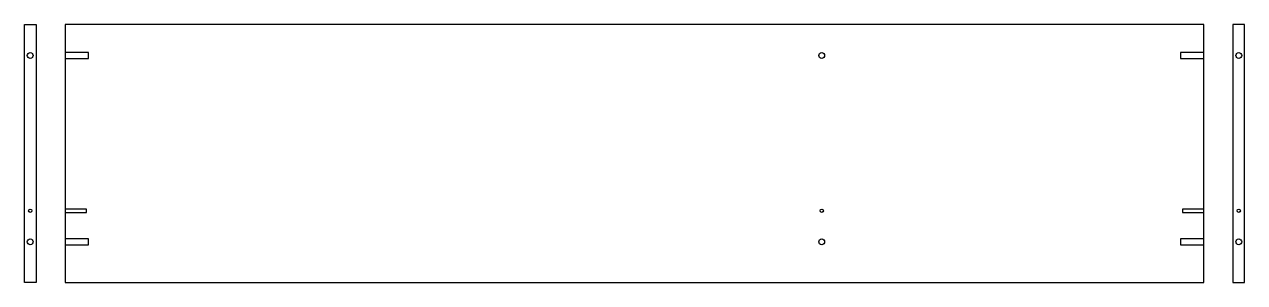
# Model space of a CAD drawing. Extents: x -42 to 1216, y 0 to 266.
import ezdxf

# ---------------------------------------------------------------- set-up
doc = ezdxf.new("R2010")
doc.units = 0
for name, color, linetype in [('FACE1', 7, 'CONTINUOUS'), ('FACE3', 7, 'CONTINUOUS'), ('LATOA', 7, 'CONTINUOUS'), ('LATOC', 7, 'CONTINUOUS'), ('LATOE9K00', 7, 'CONTINUOUS'), ('PANEL12K00', 7, 'CONTINUOUS'), ('VERTICA10K00', 7, 'CONTINUOUS'), ('VERTICA5K00', 7, 'CONTINUOUS')]:
    doc.layers.add(name, color=color, linetype=linetype)

msp = doc.modelspace()

# ---------------------------------------------------------------- linework, layer by layer
at = {"layer": 'FACE1', "color": 0}
msp.add_lwpolyline([(-30, 0), (-42, 0), (-42, 266), (-30, 266)], close=True, dxfattribs=at)
for centre, radius in [((-36, 234), 3), ((-36, 74), 1.75), ((-36, 42), 3)]:
    msp.add_circle(centre, radius, dxfattribs=at)
at = {"layer": 'FACE3', "color": 0}
msp.add_lwpolyline([(1204, 0), (1216, 0), (1216, 266), (1204, 266)], close=True, dxfattribs=at)
for centre, radius in [((1210, 234), 3), ((1210, 74), 1.75), ((1210, 42), 3)]:
    msp.add_circle(centre, radius, dxfattribs=at)
at = {"layer": 'LATOA', "color": 0}
for points in [[(0, 231), (24, 231), (24, 237), (0, 237)], [(0, 72.25), (22, 72.25), (22, 75.75), (0, 75.75)], [(0, 39), (24, 39), (24, 45), (0, 45)]]:
    msp.add_lwpolyline(points, close=True, dxfattribs=at)
at = {"layer": 'LATOC', "color": 0}
for points in [[(1174, 237), (1150, 237), (1150, 231), (1174, 231)], [(1174, 75.75), (1152, 75.75), (1152, 72.25), (1174, 72.25)], [(1174, 45), (1150, 45), (1150, 39), (1174, 39)]]:
    msp.add_lwpolyline(points, close=True, dxfattribs=at)
at = {"layer": 'LATOE9K00', "color": 0}
msp.add_circle((780, 74), 1.75, dxfattribs=at)
at = {"layer": 'PANEL12K00', "color": 0}
msp.add_lwpolyline([(0, 0), (1174, 0), (1174, 266), (0, 266)], close=True, dxfattribs=at)
at = {"layer": 'VERTICA10K00', "color": 0}
for centre in [(780, 234), (780, 42)]:
    msp.add_circle(centre, 3, dxfattribs=at)
at = {"layer": 'VERTICA5K00', "color": 0}
msp.add_circle((780, 74), 1.75, dxfattribs=at)

doc.saveas('drawing.dxf')
